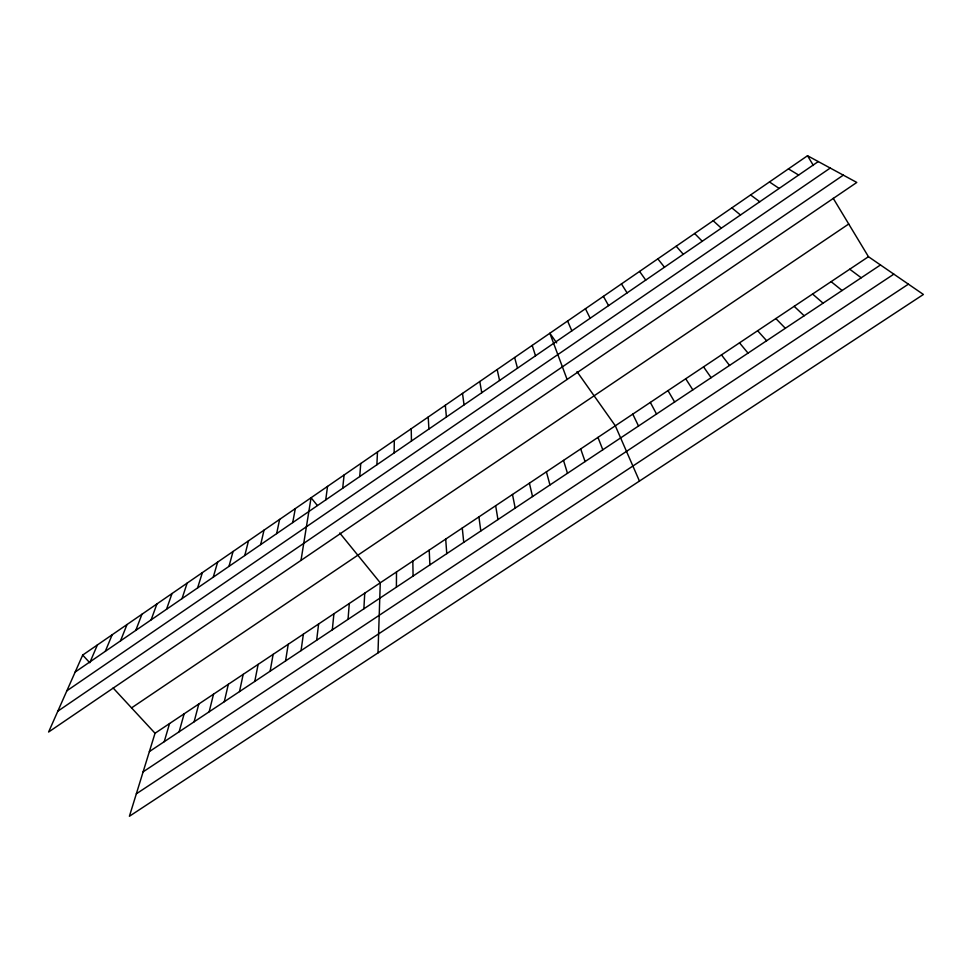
<?xml version="1.0" encoding="UTF-8"?>
<svg xmlns="http://www.w3.org/2000/svg" width="972" height="972" viewBox="0 0 972 972"><rect width="100%" height="100%" fill="white"/><g stroke="black" fill="none" stroke-linecap="round" stroke-linejoin="round"><path stroke-width="1.46" d="M396.394 587.173L396.503 571.961M394.134 452.916L394.304 440.401M377.987 652.892L380.271 582.811L339.75 533.008M376.893 464.762L377.476 451.992M363.868 608.812L364.743 593.175M348.049 619.334L349.288 603.503M359.737 476.547L360.746 463.523M332.315 629.82L333.906 613.769M342.691 488.26L344.1 474.992M316.653 640.244L318.609 624M325.729 499.912L327.54 486.401M301.065 650.608L303.373 634.169M301.004 560.394L311.064 497.749L317.346 505.464M285.561 660.936L288.222 644.29M270.131 671.202L273.132 654.375M292.718 522.584L295.306 508.611M254.773 681.421L258.127 664.398M276.656 533.616L279.62 519.413M239.501 691.59L243.182 674.374M224.289 701.711L228.323 684.312M260.678 544.587L264.02 530.153M209.162 711.783L213.524 694.19M244.786 555.51L248.492 540.857M194.108 721.807L198.798 704.032M228.979 566.372L233.049 551.489M179.127 731.782L184.145 713.812M164.219 741.697L169.553 723.557M213.245 577.174L217.667 562.083M868.458 256.705L155.034 733.253L129.41 816.261L923.4 294.467L868.458 256.705L833.211 198.3M197.595 587.926L202.37 572.617M182.019 598.63L187.159 583.103M166.528 609.274L172.008 593.54M151.11 619.869L156.942 603.916M135.776 630.403L141.948 614.255M120.504 640.888L127.016 624.534M105.316 651.313L112.169 634.765M90.214 661.701L97.394 644.946M82.681 655.079L48.6 732.025L856.794 182.444L807.513 155.739L82.681 655.079L89.789 662.758M75.172 672.029L818.266 161.571M66.861 690.8L830.234 168.059M57.834 711.176L843.319 175.142M131.56 707.883L848.726 224.01M149.384 751.575L880.474 264.967M143.115 771.841L893.839 274.153M136.335 793.808L908.407 284.164M788.438 168.885L798.644 175.045M769.472 181.958L779.143 188.434M750.603 194.947L759.764 201.751M849.735 269.22L861.228 277.773M831.109 281.649L842.104 290.507M731.843 207.874L740.482 214.994M812.592 294.03L823.077 303.167M713.181 220.729L721.321 228.165M794.173 306.326L804.16 315.754M694.628 233.511L702.258 241.25M775.85 318.573L785.352 328.281M113.129 687.982L155.034 733.253M757.625 330.735L766.641 340.735M676.184 246.22L683.304 254.275M739.51 342.849L748.027 353.115M657.837 258.856L664.471 267.215M721.479 354.889L729.535 365.436M639.588 271.431L645.736 280.082M556.64 342.861L549.848 333.25L567.101 379.445M577.004 371.632L615.325 425.797L639.454 481.067M703.546 366.869L711.127 377.683M685.722 378.776L692.829 389.857M621.448 283.933L627.098 292.888M807.513 155.739L813.394 165.483M667.983 390.623L674.629 401.971M603.393 296.363L608.581 305.609M650.329 402.408L656.525 414.023M585.448 308.719L590.15 318.257M632.784 414.133L638.519 426.003M567.599 321.027L571.84 330.845M597.962 437.4L602.81 449.769M580.685 448.93L585.095 461.566M532.194 345.412L535.511 355.801M563.505 460.412L567.478 473.291M546.41 471.833L549.958 484.955M514.625 357.514L517.493 368.181M529.4 483.193L532.535 496.558M497.166 369.542L499.572 380.489M512.487 494.493L515.196 508.089M479.791 381.51L481.76 392.724M495.659 505.732L497.956 519.57M462.502 393.417L464.045 404.899M478.917 516.91L480.8 530.979M462.271 528.039L463.741 542.34M445.322 405.263L446.415 417M445.698 539.108L446.768 553.639M428.227 417.037L428.895 429.041M429.211 550.116L429.891 564.878M411.217 428.749L411.46 441.009M412.821 561.063L413.088 576.044"/></g></svg>
